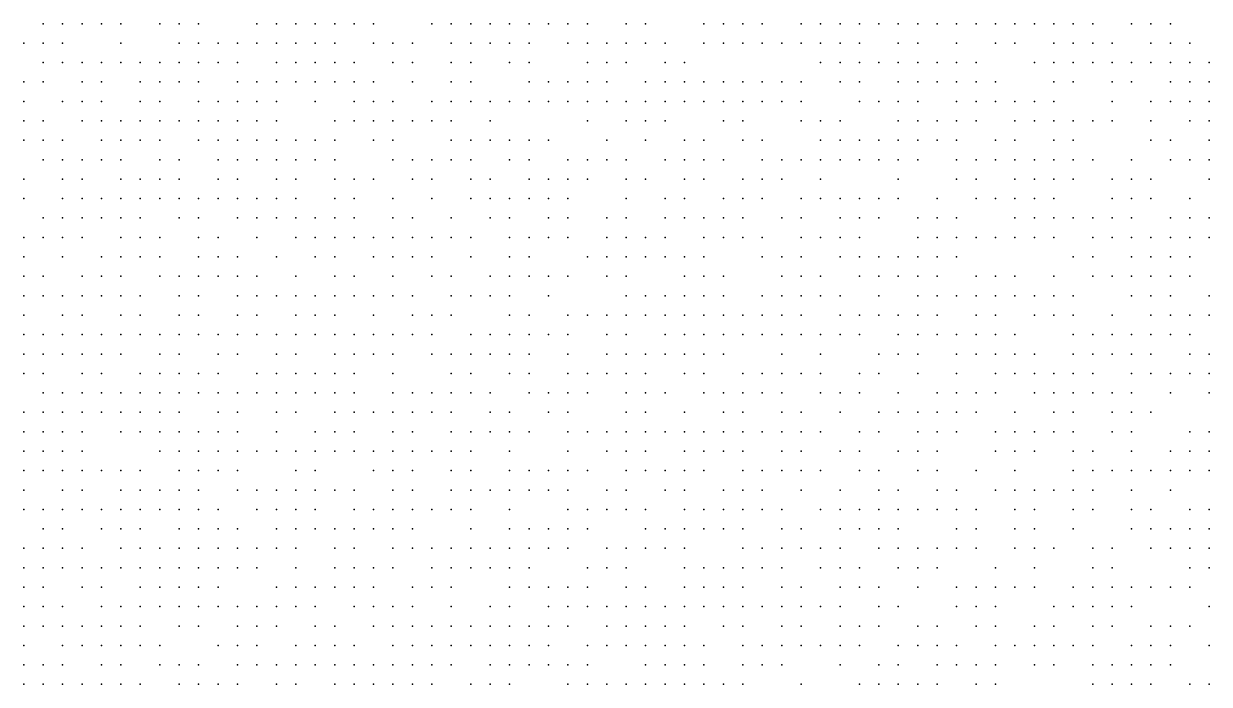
# Model space of a CAD drawing. Extents: x 429 to 793, y 817 to 1241.
# Drawn here: x 519.89 to 564.42, y 1187.45 to 1212.27 of the extents above; entities that cross this region are included whole.
import ezdxf

# ---------------------------------------------------------------- set-up
doc = ezdxf.new("R2010")
doc.units = 0

msp = doc.modelspace()

# ---------------------------------------------------------------- linework, layer by layer
for p in [(520.62, 1212.27, 218.263), (521.35, 1212.27, 218.868), (522.08, 1212.27, 219.259), (522.81, 1212.27, 220.19), (523.54, 1212.27, 220.69), (525, 1212.27, 221.892), (525.73, 1212.27, 222.285), (526.46, 1212.27, 223.069), (528.65, 1212.27, 224.713), (529.38, 1212.27, 225.295), (530.11, 1212.27, 225.585), (530.84, 1212.27, 226.456), (531.57, 1212.27, 226.836), (532.3, 1212.27, 227.245), (533.03, 1212.27, 227.74), (535.22, 1212.27, 229.508), (535.95, 1212.27, 230.118), (536.68, 1212.27, 230.484), (537.41, 1212.27, 230.85), (538.14, 1212.27, 231.21), (538.87, 1212.27, 231.847), (539.6, 1212.27, 232.286), (540.33, 1212.27, 232.488), (541.06, 1212.27, 233.129), (542.52, 1212.27, 234.27), (543.25, 1212.27, 234.498), (545.44, 1212.27, 235.634), (546.17, 1212.27, 236.062), (546.9, 1212.27, 236.489), (547.63, 1212.27, 237.143), (549.09, 1212.27, 237.57), (549.82, 1212.27, 238.132), (550.55, 1212.27, 238.311), (551.28, 1212.27, 238.872), (552.01, 1212.27, 239.255), (552.74, 1212.27, 239.701), (553.47, 1212.27, 239.968), (554.2, 1212.27, 240.235), (554.93, 1212.27, 240.564), (555.66, 1212.27, 240.733), (556.39, 1212.27, 241.098), (557.12, 1212.27, 241.443), (557.85, 1212.27, 241.719), (558.58, 1212.27, 242.061), (559.31, 1212.27, 242.202), (560.04, 1212.27, 242.686), (561.5, 1212.27, 243.229), (562.23, 1212.27, 243.467), (562.96, 1212.27, 243.705), (519.89, 1211.54, 217.846), (520.62, 1211.54, 218.29), (521.35, 1211.54, 218.579), (523.54, 1211.54, 220.935), (525.73, 1211.54, 222.589), (526.46, 1211.54, 222.981), (527.19, 1211.54, 223.641), (527.92, 1211.54, 224.146), (528.65, 1211.54, 224.944), (529.38, 1211.54, 225.444), (530.11, 1211.54, 225.877), (530.84, 1211.54, 226.458), (531.57, 1211.54, 227.128), (533.03, 1211.54, 228.03), (533.76, 1211.54, 228.595), (534.49, 1211.54, 228.807), (535.95, 1211.54, 229.998), (536.68, 1211.54, 230.364), (537.41, 1211.54, 230.97), (538.14, 1211.54, 231.45), (538.87, 1211.54, 231.917), (540.33, 1211.54, 232.927), (541.06, 1211.54, 233.365), (541.79, 1211.54, 233.568), (542.52, 1211.54, 234.269), (543.25, 1211.54, 234.724), (543.98, 1211.54, 235.179), (545.44, 1211.54, 235.86), (546.17, 1211.54, 236.288), (546.9, 1211.54, 236.825), (547.63, 1211.54, 237.147), (548.36, 1211.54, 237.468), (549.09, 1211.54, 237.953), (549.82, 1211.54, 238.336), (550.55, 1211.54, 238.515), (551.28, 1211.54, 239.076), (552.74, 1211.54, 239.638), (553.47, 1211.54, 239.905), (554.93, 1211.54, 240.501), (556.39, 1211.54, 241.302), (557.12, 1211.54, 241.647), (558.58, 1211.54, 241.992), (559.31, 1211.54, 242.545), (560.04, 1211.54, 242.888), (560.77, 1211.54, 243.16), (562.23, 1211.54, 243.398), (562.96, 1211.54, 243.636), (563.69, 1211.54, 243.874), (520.62, 1210.81, 218.168), (521.35, 1210.81, 218.895), (522.08, 1210.81, 219.5), (522.81, 1210.81, 220.369), (523.54, 1210.81, 220.652), (524.27, 1210.81, 221.521), (525, 1210.81, 222.108), (525.73, 1210.81, 222.5), (526.46, 1210.81, 223.434), (527.19, 1210.81, 223.939), (527.92, 1210.81, 224.444), (529.38, 1210.81, 225.242), (530.11, 1210.81, 225.742), (530.84, 1210.81, 226.54), (531.57, 1210.81, 227.04), (532.3, 1210.81, 227.711), (533.76, 1210.81, 228.382), (534.49, 1210.81, 229.053), (535.95, 1210.81, 230.244), (536.68, 1210.81, 230.61), (538.14, 1210.81, 231.69), (538.87, 1210.81, 232.158), (541.06, 1210.81, 233.333), (541.79, 1210.81, 233.804), (542.52, 1210.81, 234.155), (543.98, 1210.81, 234.95), (544.71, 1210.81, 235.663), (549.82, 1210.81, 238.399), (550.55, 1210.81, 238.719), (551.28, 1210.81, 238.897), (552.01, 1210.81, 239.459), (552.74, 1210.81, 239.842), (553.47, 1210.81, 240.172), (554.2, 1210.81, 240.439), (554.93, 1210.81, 240.572), (555.66, 1210.81, 240.937), (557.85, 1210.81, 241.851), (558.58, 1210.81, 242.196), (559.31, 1210.81, 242.541), (560.04, 1210.81, 242.747), (560.77, 1210.81, 243.116), (561.5, 1210.81, 243.328), (562.23, 1210.81, 243.622), (562.96, 1210.81, 243.804), (563.69, 1210.81, 244.153), (564.42, 1210.81, 244.28), (519.89, 1210.08, 217.663), (520.62, 1210.08, 218.49), (522.08, 1210.08, 219.808), (522.81, 1210.08, 220.087), (524.27, 1210.08, 221.543), (525, 1210.08, 222.412), (525.73, 1210.08, 222.804), (526.46, 1210.08, 223.197), (527.92, 1210.08, 224.237), (528.65, 1210.08, 224.742), (529.38, 1210.08, 225.54), (530.11, 1210.08, 226.171), (530.84, 1210.08, 226.548), (531.57, 1210.08, 227.292), (532.3, 1210.08, 227.499), (533.03, 1210.08, 228.17), (534.49, 1210.08, 229.299), (535.95, 1210.08, 229.878), (536.68, 1210.08, 230.73), (538.87, 1210.08, 231.93), (539.6, 1210.08, 232.397), (540.33, 1210.08, 232.865), (541.06, 1210.08, 233.572), (541.79, 1210.08, 234.04), (543.25, 1210.08, 234.851), (543.98, 1210.08, 235.269), (544.71, 1210.08, 235.466), (545.44, 1210.08, 236.08), (546.17, 1210.08, 236.402), (546.9, 1210.08, 236.723), (547.63, 1210.08, 237.045), (548.36, 1210.08, 237.577), (549.09, 1210.08, 237.994), (550.55, 1210.08, 238.611), (551.28, 1210.08, 239.101), (552.74, 1210.08, 239.663), (553.47, 1210.08, 240.109), (554.2, 1210.08, 240.411), (554.93, 1210.08, 240.776), (555.66, 1210.08, 241.141), (556.39, 1210.08, 241.506), (558.58, 1210.08, 242.4), (559.31, 1210.08, 242.745), (560.77, 1210.08, 243.09), (561.5, 1210.08, 243.495), (562.96, 1210.08, 243.9), (563.69, 1210.08, 244.305), (564.42, 1210.08, 244.432), (519.89, 1209.35, 218.258), (521.35, 1209.35, 219.35), (522.08, 1209.35, 220.116), (522.81, 1209.35, 220.611), (524.27, 1209.35, 221.847), (525, 1209.35, 222.129), (526.46, 1209.35, 223.227), (527.19, 1209.35, 223.732), (527.92, 1209.35, 224.747), (528.65, 1209.35, 225.04), (529.38, 1209.35, 225.794), (530.84, 1209.35, 226.81), (532.3, 1209.35, 227.544), (533.03, 1209.35, 228.416), (533.76, 1209.35, 228.874), (535.22, 1209.35, 229.758), (535.95, 1209.35, 230.49), (536.68, 1209.35, 230.49), (537.41, 1209.35, 230.97), (538.14, 1209.35, 231.45), (538.87, 1209.35, 232.17), (539.6, 1209.35, 232.637), (540.33, 1209.35, 233.22), (541.06, 1209.35, 233.57), (541.79, 1209.35, 233.92), (542.52, 1209.35, 234.457), (543.25, 1209.35, 234.874), (543.98, 1209.35, 235.071), (544.71, 1209.35, 235.686), (545.44, 1209.35, 236.3), (546.17, 1209.35, 236.622), (546.9, 1209.35, 236.943), (547.63, 1209.35, 237.371), (548.36, 1209.35, 237.789), (549.09, 1209.35, 238.206), (551.28, 1209.35, 239.228), (552.01, 1209.35, 239.633), (552.74, 1209.35, 240.046), (553.47, 1209.35, 240.313), (554.93, 1209.35, 240.98), (555.66, 1209.35, 241.345), (556.39, 1209.35, 241.548), (557.12, 1209.35, 241.953), (557.85, 1209.35, 242.197), (558.58, 1209.35, 242.44), (560.77, 1209.35, 243.246), (562.23, 1209.35, 243.774), (562.96, 1209.35, 244.052), (563.69, 1209.35, 244.179), (564.42, 1209.35, 244.584), (519.89, 1208.62, 218.183), (520.62, 1208.62, 218.961), (522.08, 1208.62, 219.619), (522.81, 1208.62, 220.424), (523.54, 1208.62, 220.919), (524.27, 1208.62, 221.722), (525, 1208.62, 222.433), (525.73, 1208.62, 223.02), (526.46, 1208.62, 223.525), (527.19, 1208.62, 224.161), (527.92, 1208.62, 224.454), (528.65, 1208.62, 225.302), (529.38, 1208.62, 225.679), (531.57, 1208.62, 227.056), (532.3, 1208.62, 227.796), (533.03, 1208.62, 228.284), (533.76, 1208.62, 228.771), (534.49, 1208.62, 229.51), (535.22, 1208.62, 230.004), (535.95, 1208.62, 230.37), (537.41, 1208.62, 231.21), (541.06, 1208.62, 233.8), (542.52, 1208.62, 234.488), (543.25, 1208.62, 234.938), (543.98, 1208.62, 235.291), (546.17, 1208.62, 236.52), (546.9, 1208.62, 237.163), (549.09, 1208.62, 238.001), (549.82, 1208.62, 238.418), (550.55, 1208.62, 238.823), (552.74, 1208.62, 239.845), (553.47, 1208.62, 240.25), (554.2, 1208.62, 240.737), (554.93, 1208.62, 240.899), (555.66, 1208.62, 241.385), (557.12, 1208.62, 241.872), (557.85, 1208.62, 242.115), (558.58, 1208.62, 242.359), (559.31, 1208.62, 242.684), (560.04, 1208.62, 243.065), (560.77, 1208.62, 243.402), (562.23, 1208.62, 243.926), (563.69, 1208.62, 244.331), (564.42, 1208.62, 244.457), (519.89, 1207.89, 218.497), (520.62, 1207.89, 218.886), (521.35, 1207.89, 219.429), (522.81, 1207.89, 220.732), (523.54, 1207.89, 221.227), (524.27, 1207.89, 222.03), (525, 1207.89, 222.525), (526.46, 1207.89, 223.575), (527.19, 1207.89, 223.868), (527.92, 1207.89, 224.716), (528.65, 1207.89, 225.271), (529.38, 1207.89, 225.941), (530.11, 1207.89, 226.318), (530.84, 1207.89, 226.821), (531.57, 1207.89, 227.309), (533.03, 1207.89, 228.536), (533.76, 1207.89, 229.023), (535.95, 1207.89, 230.25), (536.68, 1207.89, 230.897), (537.41, 1207.89, 231.544), (538.14, 1207.89, 231.753), (538.87, 1207.89, 232.4), (539.6, 1207.89, 232.75), (541.79, 1207.89, 234.028), (543.25, 1207.89, 235.162), (544.71, 1207.89, 235.709), (545.44, 1207.89, 236.323), (546.9, 1207.89, 237.166), (547.63, 1207.89, 237.583), (549.82, 1207.89, 238.63), (550.55, 1207.89, 239.035), (551.28, 1207.89, 239.44), (552.01, 1207.89, 239.825), (552.74, 1207.89, 240.123), (553.47, 1207.89, 240.418), (554.2, 1207.89, 240.574), (554.93, 1207.89, 241.061), (556.39, 1207.89, 241.71), (557.12, 1207.89, 242.034), (558.58, 1207.89, 242.602), (559.31, 1207.89, 242.846), (562.23, 1207.89, 243.85), (562.96, 1207.89, 244.204), (564.42, 1207.89, 244.609), (520.62, 1207.16, 219.2), (521.35, 1207.16, 219.737), (522.08, 1207.16, 220.234), (522.81, 1207.16, 221.04), (523.54, 1207.16, 221.535), (525, 1207.16, 222.545), (525.73, 1207.16, 223.292), (527.19, 1207.16, 224.13), (527.92, 1207.16, 224.978), (528.65, 1207.16, 225.533), (529.38, 1207.16, 225.826), (530.11, 1207.16, 226.58), (530.84, 1207.16, 227.073), (531.57, 1207.16, 227.561), (533.76, 1207.16, 229.031), (534.49, 1207.16, 229.397), (535.22, 1207.16, 230.128), (535.95, 1207.16, 230.488), (536.68, 1207.16, 231.127), (538.14, 1207.16, 231.983), (538.87, 1207.16, 232.421), (540.33, 1207.16, 233.33), (541.06, 1207.16, 233.792), (541.79, 1207.16, 234.252), (542.52, 1207.16, 234.712), (543.98, 1207.16, 235.386), (544.71, 1207.16, 235.836), (545.44, 1207.16, 236.286), (546.17, 1207.16, 236.543), (547.63, 1207.16, 237.7), (548.36, 1207.16, 237.795), (549.09, 1207.16, 238.441), (549.82, 1207.16, 238.802), (550.55, 1207.16, 239.101), (551.28, 1207.16, 239.399), (552.01, 1207.16, 239.698), (552.74, 1207.16, 239.997), (553.47, 1207.16, 240.586), (554.93, 1207.16, 241.223), (555.66, 1207.16, 241.385), (556.39, 1207.16, 241.709), (557.12, 1207.16, 241.872), (557.85, 1207.16, 242.277), (558.58, 1207.16, 242.521), (559.31, 1207.16, 242.883), (560.04, 1207.16, 243.22), (561.5, 1207.16, 243.558), (562.96, 1207.16, 244.299), (563.69, 1207.16, 244.483), (564.42, 1207.16, 244.761), (519.89, 1206.43, 218.736), (521.35, 1206.43, 220.045), (522.08, 1206.43, 220.542), (523.54, 1206.43, 221.694), (524.27, 1206.43, 222.071), (525, 1206.43, 222.823), (525.73, 1206.43, 223.077), (527.19, 1206.43, 224.328), (527.92, 1206.43, 224.821), (529.38, 1206.43, 226.088), (530.11, 1206.43, 226.586), (531.57, 1206.43, 227.731), (532.3, 1206.43, 228.016), (533.03, 1206.43, 228.666), (534.49, 1206.43, 229.641), (535.22, 1206.43, 230.007), (536.68, 1206.43, 231.196), (537.41, 1206.43, 231.566), (538.87, 1206.43, 232.213), (539.6, 1206.43, 232.86), (540.33, 1206.43, 233.56), (541.06, 1206.43, 234.016), (542.52, 1206.43, 234.476), (543.25, 1206.43, 234.936), (544.71, 1206.43, 236.06), (545.44, 1206.43, 236.51), (546.9, 1206.43, 237.321), (547.63, 1206.43, 237.511), (548.36, 1206.43, 238.062), (549.82, 1206.43, 238.613), (552.74, 1206.43, 240.186), (554.93, 1206.43, 241.111), (555.66, 1206.43, 241.547), (557.12, 1206.43, 242.034), (557.85, 1206.43, 242.439), (558.58, 1206.43, 242.683), (559.31, 1206.43, 243.039), (560.77, 1206.43, 243.376), (561.5, 1206.43, 243.714), (562.23, 1206.43, 244.007), (564.42, 1206.43, 244.747), (519.89, 1205.7, 218.452), (521.35, 1205.7, 219.899), (522.08, 1205.7, 220.184), (522.81, 1205.7, 221.033), (523.54, 1205.7, 221.596), (524.27, 1205.7, 222.349), (525, 1205.7, 222.725), (525.73, 1205.7, 223.348), (526.46, 1205.7, 223.836), (527.19, 1205.7, 224.6), (527.92, 1205.7, 225.093), (528.65, 1205.7, 225.586), (529.38, 1205.7, 225.795), (530.11, 1205.7, 226.35), (531.57, 1205.7, 227.447), (532.3, 1205.7, 228.26), (533.76, 1205.7, 229.275), (535.22, 1205.7, 230.246), (536.68, 1205.7, 230.964), (537.41, 1205.7, 231.434), (538.14, 1205.7, 231.904), (538.87, 1205.7, 232.651), (539.6, 1205.7, 233.09), (540.33, 1205.7, 233.556), (542.52, 1205.7, 234.951), (543.98, 1205.7, 235.61), (544.71, 1205.7, 236.154), (546.17, 1205.7, 236.817), (546.9, 1205.7, 237.138), (547.63, 1205.7, 237.683), (549.09, 1205.7, 238.423), (549.82, 1205.7, 238.785), (550.55, 1205.7, 239.273), (551.28, 1205.7, 239.571), (552.01, 1205.7, 239.954), (552.74, 1205.7, 240.354), (554.2, 1205.7, 240.754), (555.66, 1205.7, 241.637), (556.39, 1205.7, 241.871), (557.12, 1205.7, 242.196), (557.85, 1205.7, 242.358), (558.58, 1205.7, 242.701), (560.77, 1205.7, 243.533), (561.5, 1205.7, 243.87), (562.23, 1205.7, 244.162), (563.69, 1205.7, 244.455), (520.62, 1204.97, 219.613), (521.35, 1204.97, 220.177), (522.08, 1204.97, 220.462), (522.81, 1204.97, 221.311), (523.54, 1204.97, 221.874), (524.27, 1204.97, 222.25), (525.73, 1204.97, 223.621), (526.46, 1204.97, 224.108), (527.92, 1204.97, 224.872), (528.65, 1204.97, 225.869), (529.38, 1204.97, 226.242), (530.11, 1204.97, 226.604), (530.84, 1204.97, 226.878), (531.57, 1204.97, 227.691), (532.3, 1204.97, 227.975), (533.76, 1204.97, 229.154), (534.49, 1204.97, 229.885), (535.95, 1204.97, 230.484), (537.41, 1204.97, 231.672), (538.14, 1204.97, 232.142), (539.6, 1204.97, 232.881), (540.33, 1204.97, 233.32), (541.79, 1204.97, 234.24), (542.52, 1204.97, 234.742), (543.98, 1204.97, 235.679), (544.71, 1204.97, 236.011), (545.44, 1204.97, 236.673), (546.17, 1204.97, 236.879), (546.9, 1204.97, 237.316), (548.36, 1204.97, 238.044), (549.09, 1204.97, 238.595), (550.55, 1204.97, 239.146), (551.28, 1204.97, 239.445), (552.01, 1204.97, 239.743), (553.47, 1204.97, 240.522), (554.2, 1204.97, 240.922), (554.93, 1204.97, 241.28), (557.12, 1204.97, 242.163), (557.85, 1204.97, 242.52), (558.58, 1204.97, 242.857), (559.31, 1204.97, 243.119), (560.04, 1204.97, 243.195), (560.77, 1204.97, 243.719), (561.5, 1204.97, 244.016), (562.96, 1204.97, 244.497), (563.69, 1204.97, 244.705), (564.42, 1204.97, 244.914), (519.89, 1204.24, 218.87), (520.62, 1204.24, 219.614), (521.35, 1204.24, 220.107), (522.08, 1204.24, 220.881), (523.54, 1204.24, 221.589), (524.27, 1204.24, 222.645), (525, 1204.24, 223.133), (526.46, 1204.24, 224.099), (527.19, 1204.24, 224.752), (528.65, 1204.24, 225.497), (530.11, 1204.24, 226.858), (530.84, 1204.24, 227.407), (531.57, 1204.24, 227.935), (532.3, 1204.24, 228.219), (533.03, 1204.24, 229.032), (533.76, 1204.24, 229.398), (534.49, 1204.24, 229.763), (535.22, 1204.24, 230.242), (535.95, 1204.24, 230.722), (536.68, 1204.24, 231.202), (538.14, 1204.24, 232.38), (538.87, 1204.24, 232.85), (539.6, 1204.24, 233.178), (540.33, 1204.24, 233.717), (541.79, 1204.24, 234.533), (542.52, 1204.24, 234.93), (543.25, 1204.24, 235.139), (543.98, 1204.24, 235.867), (545.44, 1204.24, 236.53), (546.17, 1204.24, 237.057), (546.9, 1204.24, 237.494), (547.63, 1204.24, 237.904), (549.09, 1204.24, 238.314), (549.82, 1204.24, 238.902), (550.55, 1204.24, 239.318), (551.28, 1204.24, 239.722), (553.47, 1204.24, 240.69), (554.2, 1204.24, 241.09), (554.93, 1204.24, 241.448), (555.66, 1204.24, 241.619), (556.39, 1204.24, 241.884), (557.12, 1204.24, 242.149), (557.85, 1204.24, 242.672), (558.58, 1204.24, 242.817), (560.04, 1204.24, 243.417), (560.77, 1204.24, 243.714), (561.5, 1204.24, 243.865), (562.23, 1204.24, 244.225), (562.96, 1204.24, 244.434), (563.69, 1204.24, 244.643), (564.42, 1204.24, 245.037), (519.89, 1203.51, 219.127), (521.35, 1203.51, 220.389), (522.81, 1203.51, 221.163), (523.54, 1203.51, 221.867), (524.27, 1203.51, 222.43), (525, 1203.51, 222.917), (526.46, 1203.51, 224.363), (527.19, 1203.51, 224.644), (527.92, 1203.51, 225.389), (529.38, 1203.51, 226.378), (530.84, 1203.51, 227.112), (531.57, 1203.51, 228.062), (533.03, 1203.51, 228.992), (533.76, 1203.51, 229.276), (534.49, 1203.51, 229.762), (535.22, 1203.51, 230.48), (536.68, 1203.51, 231.44), (538.14, 1203.51, 232.135), (538.87, 1203.51, 232.831), (541.06, 1203.51, 234.165), (541.79, 1203.51, 234.511), (542.52, 1203.51, 235.118), (543.25, 1203.51, 235.327), (543.98, 1203.51, 235.724), (544.71, 1203.51, 236.387), (545.44, 1203.51, 236.619), (547.63, 1203.51, 237.672), (548.36, 1203.51, 238.082), (549.09, 1203.51, 238.492), (550.55, 1203.51, 239.129), (551.28, 1203.51, 239.49), (552.01, 1203.51, 239.89), (552.74, 1203.51, 240.29), (553.47, 1203.51, 240.723), (554.2, 1203.51, 240.907), (554.93, 1203.51, 241.513), (559.31, 1203.51, 243.154), (560.04, 1203.51, 243.563), (561.5, 1203.51, 244.011), (562.23, 1203.51, 244.371), (562.96, 1203.51, 244.58), (563.69, 1203.51, 244.789), (519.89, 1202.78, 218.921), (520.62, 1202.78, 219.409), (522.08, 1202.78, 220.671), (522.81, 1202.78, 221.445), (523.54, 1202.78, 221.938), (525, 1202.78, 223.256), (525.73, 1202.78, 223.801), (526.46, 1202.78, 224.082), (527.19, 1202.78, 224.908), (527.92, 1202.78, 225.28), (528.65, 1202.78, 226.025), (530.11, 1202.78, 226.632), (531.57, 1202.78, 227.841), (532.3, 1202.78, 228.316), (533.76, 1202.78, 229.52), (535.22, 1202.78, 230.583), (535.95, 1202.78, 230.869), (537.41, 1202.78, 231.994), (538.14, 1202.78, 232.341), (538.87, 1202.78, 232.689), (539.6, 1202.78, 233.258), (540.33, 1202.78, 233.72), (541.79, 1202.78, 234.365), (542.52, 1202.78, 234.909), (544.71, 1202.78, 236.36), (545.44, 1202.78, 236.797), (546.17, 1202.78, 237.235), (548.36, 1202.78, 238.26), (549.09, 1202.78, 238.67), (549.82, 1202.78, 239.08), (551.28, 1202.78, 239.831), (552.01, 1202.78, 240.015), (552.74, 1202.78, 240.54), (553.47, 1202.78, 240.881), (554.2, 1202.78, 241.065), (555.66, 1202.78, 241.777), (556.39, 1202.78, 242.042), (557.12, 1202.78, 242.474), (558.58, 1202.78, 242.824), (560.04, 1202.78, 243.636), (560.77, 1202.78, 243.86), (561.5, 1202.78, 244.157), (562.23, 1202.78, 244.308), (562.96, 1202.78, 244.517), (563.69, 1202.78, 244.891), (519.89, 1202.05, 219.203), (520.62, 1202.05, 219.691), (521.35, 1202.05, 220.46), (522.08, 1202.05, 221.209), (522.81, 1202.05, 221.583), (523.54, 1202.05, 222.332), (524.27, 1202.05, 222.7), (525.73, 1202.05, 223.52), (526.46, 1202.05, 224.346), (527.92, 1202.05, 225.544), (528.65, 1202.05, 225.917), (529.38, 1202.05, 226.406), (530.11, 1202.05, 226.886), (530.84, 1202.05, 227.366), (531.57, 1202.05, 228.095), (532.3, 1202.05, 228.681), (533.03, 1202.05, 229.045), (533.76, 1202.05, 229.738), (534.49, 1202.05, 230.012), (535.95, 1202.05, 231.075), (536.68, 1202.05, 231.566), (537.41, 1202.05, 231.852), (538.14, 1202.05, 232.547), (539.6, 1202.05, 233.457), (542.52, 1202.05, 235.01), (543.25, 1202.05, 235.455), (543.98, 1202.05, 235.912), (544.71, 1202.05, 236.243), (545.44, 1202.05, 236.875), (546.17, 1202.05, 236.975), (547.63, 1202.05, 237.85), (548.36, 1202.05, 238.152), (549.09, 1202.05, 238.757), (549.82, 1202.05, 239.059), (550.55, 1202.05, 239.362), (552.01, 1202.05, 240.173), (553.47, 1202.05, 240.698), (554.2, 1202.05, 241.223), (554.93, 1202.05, 241.406), (555.66, 1202.05, 241.671), (556.39, 1202.05, 242.2), (557.12, 1202.05, 242.276), (557.85, 1202.05, 242.626), (558.58, 1202.05, 242.976), (559.31, 1202.05, 243.306), (561.5, 1202.05, 244.006), (562.23, 1202.05, 244.454), (562.96, 1202.05, 244.746), (564.42, 1202.05, 245.033), (519.89, 1201.32, 219.485), (521.35, 1201.32, 220.736), (522.08, 1201.32, 221.11), (523.54, 1201.32, 222.233), (524.27, 1201.32, 222.97), (525.73, 1201.32, 223.72), (526.46, 1201.32, 224.61), (527.92, 1201.32, 225.436), (528.65, 1201.32, 225.926), (530.11, 1201.32, 227.14), (530.84, 1201.32, 227.62), (531.57, 1201.32, 227.974), (533.03, 1201.32, 229.257), (534.49, 1201.32, 229.956), (535.22, 1201.32, 230.503), (535.95, 1201.32, 230.995), (538.14, 1201.32, 232.406), (538.87, 1201.32, 232.753), (540.33, 1201.32, 233.658), (541.06, 1201.32, 234.12), (541.79, 1201.32, 234.565), (542.52, 1201.32, 235.21), (543.25, 1201.32, 235.655), (543.98, 1201.32, 236.1), (544.71, 1201.32, 236.474), (545.44, 1201.32, 236.675), (546.17, 1201.32, 237.249), (546.9, 1201.32, 237.449), (547.63, 1201.32, 238.024), (548.36, 1201.32, 238.326), (549.09, 1201.32, 238.629), (550.55, 1201.32, 239.424), (551.28, 1201.32, 239.826), (552.01, 1201.32, 240.214), (552.74, 1201.32, 240.514), (553.47, 1201.32, 240.856), (554.2, 1201.32, 241.039), (555.66, 1201.32, 241.829), (556.39, 1201.32, 242.093), (557.85, 1201.32, 242.778), (558.58, 1201.32, 243.128), (559.31, 1201.32, 243.458), (560.77, 1201.32, 243.788), (562.23, 1201.32, 244.303), (562.96, 1201.32, 244.663), (563.69, 1201.32, 244.888), (564.42, 1201.32, 245.175), (519.89, 1200.59, 219.623), (520.62, 1200.59, 220.178), (521.35, 1200.59, 220.457), (522.08, 1200.59, 221.386), (522.81, 1200.59, 221.761), (523.54, 1200.59, 222.27), (524.27, 1200.59, 222.755), (525, 1200.59, 223.24), (525.73, 1200.59, 223.99), (526.46, 1200.59, 224.47), (527.19, 1200.59, 225.155), (527.92, 1200.59, 225.7), (528.65, 1200.59, 226.18), (529.38, 1200.59, 226.771), (530.11, 1200.59, 227.054), (530.84, 1200.59, 227.842), (531.57, 1200.59, 228.196), (532.3, 1200.59, 228.549), (533.03, 1200.59, 228.903), (533.76, 1200.59, 229.486), (534.49, 1200.59, 230.174), (535.22, 1200.59, 230.639), (536.68, 1200.59, 231.487), (537.41, 1200.59, 231.772), (538.14, 1200.59, 232.612), (538.87, 1200.59, 232.733), (539.6, 1200.59, 233.195), (540.33, 1200.59, 233.858), (541.79, 1200.59, 234.765), (542.52, 1200.59, 235.308), (543.98, 1200.59, 235.967), (544.71, 1200.59, 236.286), (545.44, 1200.59, 236.849), (546.17, 1200.59, 237.049), (546.9, 1200.59, 237.623), (547.63, 1200.59, 238.198), (548.36, 1200.59, 238.5), (549.09, 1200.59, 238.803), (549.82, 1200.59, 239.105), (550.55, 1200.59, 239.592), (551.28, 1200.59, 239.994), (552.74, 1200.59, 240.382), (553.47, 1200.59, 240.769), (554.2, 1200.59, 241.325), (554.93, 1200.59, 241.722), (555.66, 1200.59, 241.987), (556.39, 1200.59, 242.078), (557.12, 1200.59, 242.428), (559.31, 1200.59, 243.28), (560.04, 1200.59, 243.61), (560.77, 1200.59, 243.94), (561.5, 1200.59, 244.27), (562.23, 1200.59, 244.6), (562.96, 1200.59, 244.857), (563.69, 1200.59, 244.984), (519.89, 1199.86, 219.62), (520.62, 1199.86, 219.899), (521.35, 1199.86, 220.733), (522.08, 1199.86, 221.288), (522.81, 1199.86, 222.037), (523.54, 1199.86, 222.54), (525, 1199.86, 223.51), (525.73, 1199.86, 224.26), (527.19, 1199.86, 225.22), (527.92, 1199.86, 225.578), (529.38, 1199.86, 226.71), (530.11, 1199.86, 227.276), (531.57, 1199.86, 228.418), (532.3, 1199.86, 228.771), (533.03, 1199.86, 229.234), (533.76, 1199.86, 229.704), (535.22, 1199.86, 230.857), (535.95, 1199.86, 231.322), (536.68, 1199.86, 231.787), (537.41, 1199.86, 231.978), (538.14, 1199.86, 232.47), (538.87, 1199.86, 233.083), (540.33, 1199.86, 233.903), (541.79, 1199.86, 234.845), (542.52, 1199.86, 235.175), (543.25, 1199.86, 235.833), (543.98, 1199.86, 236.04), (544.71, 1199.86, 236.472), (545.44, 1199.86, 236.895), (546.17, 1199.86, 237.223), (548.36, 1199.86, 238.372), (549.82, 1199.86, 239.189), (552.01, 1199.86, 240.162), (552.74, 1199.86, 240.549), (553.47, 1199.86, 240.937), (554.93, 1199.86, 241.539), (555.66, 1199.86, 241.88), (556.39, 1199.86, 242.23), (557.12, 1199.86, 242.58), (557.85, 1199.86, 242.962), (559.31, 1199.86, 243.524), (560.04, 1199.86, 243.768), (560.77, 1199.86, 244.012), (561.5, 1199.86, 244.256), (562.23, 1199.86, 244.5), (563.69, 1199.86, 245.114), (564.42, 1199.86, 245.241), (519.89, 1199.13, 219.829), (520.62, 1199.13, 220.314), (522.08, 1199.13, 221.564), (522.81, 1199.13, 222.055), (524.27, 1199.13, 223.295), (525, 1199.13, 223.78), (525.73, 1199.13, 224.14), (526.46, 1199.13, 224.499), (527.19, 1199.13, 225.457), (528.65, 1199.13, 226.156), (529.38, 1199.13, 226.628), (530.11, 1199.13, 227.215), (530.84, 1199.13, 228.003), (531.57, 1199.13, 228.286), (532.3, 1199.13, 228.993), (533.76, 1199.13, 229.922), (535.95, 1199.13, 231.075), (536.68, 1199.13, 231.54), (538.14, 1199.13, 232.678), (538.87, 1199.13, 232.874), (540.33, 1199.13, 234.099), (541.06, 1199.13, 234.308), (541.79, 1199.13, 235.041), (542.52, 1199.13, 235.371), (543.25, 1199.13, 235.7), (544.71, 1199.13, 236.658), (545.44, 1199.13, 237.08), (546.9, 1199.13, 237.597), (547.63, 1199.13, 238.172), (548.36, 1199.13, 238.546), (549.09, 1199.13, 238.955), (549.82, 1199.13, 239.357), (551.28, 1199.13, 239.76), (552.01, 1199.13, 240.33), (553.47, 1199.13, 241.105), (554.93, 1199.13, 241.493), (556.39, 1199.13, 242.342), (557.12, 1199.13, 242.645), (557.85, 1199.13, 242.803), (558.58, 1199.13, 243.265), (559.31, 1199.13, 243.424), (560.04, 1199.13, 243.668), (561.5, 1199.13, 244.4), (562.23, 1199.13, 244.552), (562.96, 1199.13, 244.872), (563.69, 1199.13, 245.152), (564.42, 1199.13, 245.371), (520.62, 1198.4, 220.107), (521.35, 1198.4, 221.077), (522.08, 1198.4, 221.285), (522.81, 1198.4, 221.84), (523.54, 1198.4, 222.645), (524.27, 1198.4, 223.213), (525, 1198.4, 223.734), (525.73, 1198.4, 224.378), (526.46, 1198.4, 224.737), (527.19, 1198.4, 225.335), (527.92, 1198.4, 225.689), (528.65, 1198.4, 226.384), (529.38, 1198.4, 226.856), (530.11, 1198.4, 227.329), (530.84, 1198.4, 228.029), (531.57, 1198.4, 228.508), (532.3, 1198.4, 228.982), (533.76, 1198.4, 230.055), (534.49, 1198.4, 230.332), (535.22, 1198.4, 230.956), (535.95, 1198.4, 231.301), (536.68, 1198.4, 231.647), (537.41, 1198.4, 231.993), (538.87, 1198.4, 233.334), (539.6, 1198.4, 233.683), (540.33, 1198.4, 233.891), (541.06, 1198.4, 234.504), (542.52, 1198.4, 235.237), (543.25, 1198.4, 235.793), (543.98, 1198.4, 236.225), (545.44, 1198.4, 236.844), (546.17, 1198.4, 237.267), (546.9, 1198.4, 237.689), (547.63, 1198.4, 238.112), (548.36, 1198.4, 238.346), (549.82, 1198.4, 239.433), (550.55, 1198.4, 239.525), (551.28, 1198.4, 240.145), (552.74, 1198.4, 240.615), (554.2, 1198.4, 241.469), (554.93, 1198.4, 241.753), (555.66, 1198.4, 242.03), (556.39, 1198.4, 242.486), (557.85, 1198.4, 242.947), (558.58, 1198.4, 243.106), (559.31, 1198.4, 243.568), (560.04, 1198.4, 243.812), (560.77, 1198.4, 244.056), (561.5, 1198.4, 244.3), (562.96, 1198.4, 245.008), (564.42, 1198.4, 245.288), (519.89, 1197.67, 219.622), (520.62, 1197.67, 220.385), (521.35, 1197.67, 220.87), (522.08, 1197.67, 221.355), (522.81, 1197.67, 222.145), (523.54, 1197.67, 222.883), (524.27, 1197.67, 223.167), (525, 1197.67, 223.972), (525.73, 1197.67, 224.256), (527.19, 1197.67, 225.449), (527.92, 1197.67, 225.916), (529.38, 1197.67, 227.085), (530.11, 1197.67, 227.557), (531.57, 1197.67, 228.258), (532.3, 1197.67, 228.73), (533.03, 1197.67, 229.499), (533.76, 1197.67, 229.777), (534.49, 1197.67, 230.546), (535.22, 1197.67, 230.824), (535.95, 1197.67, 231.515), (537.41, 1197.67, 232.429), (538.14, 1197.67, 232.886), (539.6, 1197.67, 233.542), (540.33, 1197.67, 234.087), (542.52, 1197.67, 235.547), (543.25, 1197.67, 235.979), (544.71, 1197.67, 236.411), (546.17, 1197.67, 237.452), (546.9, 1197.67, 237.875), (548.36, 1197.67, 238.72), (549.09, 1197.67, 239.063), (550.55, 1197.67, 239.775), (552.01, 1197.67, 240.488), (552.74, 1197.67, 240.773), (553.47, 1197.67, 241.057), (554.2, 1197.67, 241.342), (554.93, 1197.67, 241.803), (555.66, 1197.67, 242.18), (557.12, 1197.67, 242.789), (558.58, 1197.67, 243.409), (559.31, 1197.67, 243.712), (560.77, 1197.67, 244.2), (561.5, 1197.67, 244.368), (562.23, 1197.67, 244.688), (519.89, 1196.94, 219.9), (520.62, 1196.94, 220.76), (521.35, 1196.94, 221.19), (522.08, 1196.94, 221.675), (523.54, 1196.94, 222.928), (524.27, 1196.94, 223.405), (525, 1196.94, 223.689), (525.73, 1196.94, 224.494), (526.46, 1196.94, 224.854), (527.19, 1196.94, 225.213), (527.92, 1196.94, 226.145), (529.38, 1196.94, 227.193), (530.84, 1196.94, 227.9), (531.57, 1196.94, 228.607), (532.3, 1196.94, 228.952), (533.76, 1196.94, 229.991), (534.49, 1196.94, 230.269), (535.95, 1196.94, 231.384), (536.68, 1196.94, 232.075), (537.41, 1196.94, 232.179), (538.14, 1196.94, 232.636), (538.87, 1196.94, 233.094), (540.33, 1196.94, 234.197), (541.06, 1196.94, 234.645), (541.79, 1196.94, 235.104), (542.52, 1196.94, 235.433), (543.25, 1196.94, 236.067), (543.98, 1196.94, 236.165), (544.71, 1196.94, 236.834), (545.44, 1196.94, 237.03), (546.17, 1196.94, 237.341), (546.9, 1196.94, 237.964), (547.63, 1196.94, 238.275), (548.36, 1196.94, 238.587), (549.09, 1196.94, 238.886), (549.82, 1196.94, 239.406), (551.28, 1196.94, 240.118), (552.01, 1196.94, 240.461), (553.47, 1196.94, 241.215), (554.2, 1196.94, 241.5), (554.93, 1196.94, 241.953), (556.39, 1196.94, 242.33), (557.12, 1196.94, 242.673), (557.85, 1196.94, 243.015), (558.58, 1196.94, 243.394), (559.31, 1196.94, 243.553), (560.77, 1196.94, 244.184), (561.5, 1196.94, 244.504), (563.69, 1196.94, 245.144), (564.42, 1196.94, 245.424), (519.89, 1196.21, 220.22), (520.62, 1196.21, 220.65), (521.35, 1196.21, 221.08), (522.08, 1196.21, 221.98), (525, 1196.21, 223.927), (525.73, 1196.21, 224.448), (526.46, 1196.21, 225.092), (527.19, 1196.21, 225.438), (527.92, 1196.21, 225.905), (528.65, 1196.21, 226.567), (529.38, 1196.21, 227.07), (530.11, 1196.21, 227.777), (530.84, 1196.21, 228.13), (531.57, 1196.21, 228.712), (532.3, 1196.21, 229.174), (533.03, 1196.21, 229.634), (533.76, 1196.21, 230.205), (534.49, 1196.21, 230.483), (535.22, 1196.21, 230.974), (535.95, 1196.21, 231.598), (536.68, 1196.21, 231.943), (538.14, 1196.21, 232.844), (540.33, 1196.21, 234.405), (541.79, 1196.21, 234.853), (542.52, 1196.21, 235.674), (543.25, 1196.21, 235.871), (544.71, 1196.21, 236.637), (545.44, 1196.21, 237.208), (546.17, 1196.21, 237.519), (546.9, 1196.21, 237.831), (548.36, 1196.21, 238.645), (549.09, 1196.21, 239.052), (550.55, 1196.21, 239.749), (551.28, 1196.21, 240.276), (552.74, 1196.21, 240.804), (553.47, 1196.21, 241.089), (554.2, 1196.21, 241.575), (556.39, 1196.21, 242.48), (557.12, 1196.21, 242.823), (557.85, 1196.21, 243.165), (559.31, 1196.21, 243.697), (560.04, 1196.21, 243.856), (561.5, 1196.21, 244.64), (562.96, 1196.21, 245.138), (563.69, 1196.21, 245.28), (564.42, 1196.21, 245.56), (519.89, 1195.48, 220.005), (520.62, 1195.48, 220.54), (521.35, 1195.48, 220.97), (522.08, 1195.48, 221.51), (522.81, 1195.48, 222.285), (523.54, 1195.48, 222.755), (524.27, 1195.48, 223.232), (525.73, 1195.48, 224.493), (526.46, 1195.48, 224.97), (527.19, 1195.48, 225.747), (527.92, 1195.48, 226.02), (530.11, 1195.48, 227.653), (530.84, 1195.48, 228.36), (533.03, 1195.48, 229.396), (533.76, 1195.48, 229.856), (534.49, 1195.48, 230.697), (535.95, 1195.48, 231.466), (536.68, 1195.48, 231.93), (538.14, 1195.48, 233.052), (538.87, 1195.48, 233.51), (539.6, 1195.48, 233.957), (540.33, 1195.48, 234.171), (541.06, 1195.48, 234.833), (542.52, 1195.48, 235.486), (543.25, 1195.48, 236.049), (543.98, 1195.48, 236.245), (544.71, 1195.48, 236.815), (545.44, 1195.48, 237.386), (546.9, 1195.48, 238.009), (547.63, 1195.48, 238.32), (548.36, 1195.48, 238.811), (549.09, 1195.48, 239.218), (549.82, 1195.48, 239.611), (551.28, 1195.48, 240.003), (552.01, 1195.48, 240.619), (553.47, 1195.48, 241.348), (554.2, 1195.48, 241.725), (555.66, 1195.48, 242.103), (557.12, 1195.48, 242.973), (559.31, 1195.48, 243.658), (560.04, 1195.48, 244), (560.77, 1195.48, 244.427), (561.5, 1195.48, 244.569), (562.23, 1195.48, 244.853), (562.96, 1195.48, 244.995), (563.69, 1195.48, 245.422), (564.42, 1195.48, 245.632), (519.89, 1194.75, 220.325), (521.35, 1194.75, 221.4), (522.08, 1194.75, 221.815), (523.54, 1194.75, 223.06), (524.27, 1194.75, 223.779), (525, 1194.75, 224.139), (525.73, 1194.75, 224.499), (526.46, 1194.75, 225.206), (527.92, 1194.75, 226.25), (528.65, 1194.75, 226.753), (529.38, 1194.75, 227.3), (530.11, 1194.75, 227.883), (530.84, 1194.75, 228.237), (531.57, 1194.75, 228.471), (532.3, 1194.75, 228.934), (533.76, 1194.75, 230.078), (534.49, 1194.75, 230.538), (535.95, 1194.75, 231.68), (536.68, 1194.75, 232.137), (537.41, 1194.75, 232.692), (538.14, 1194.75, 232.965), (538.87, 1194.75, 233.431), (539.6, 1194.75, 234.035), (540.33, 1194.75, 234.365), (541.79, 1194.75, 235.234), (542.52, 1194.75, 235.672), (543.98, 1194.75, 236.423), (544.71, 1194.75, 236.993), (546.17, 1194.75, 237.564), (546.9, 1194.75, 238.187), (547.63, 1194.75, 238.403), (549.09, 1194.75, 239.384), (550.55, 1194.75, 239.777), (552.01, 1194.75, 240.561), (552.74, 1194.75, 240.777), (554.2, 1194.75, 241.79), (554.93, 1194.75, 241.875), (556.39, 1194.75, 242.63), (557.12, 1194.75, 242.885), (557.85, 1194.75, 243.139), (558.58, 1194.75, 243.649), (559.31, 1194.75, 243.903), (560.04, 1194.75, 244.15), (561.5, 1194.75, 244.711), (562.96, 1194.75, 245.28), (519.89, 1194.02, 220.378), (520.62, 1194.02, 220.86), (521.35, 1194.02, 221.65), (522.08, 1194.02, 222.244), (522.81, 1194.02, 222.59), (523.54, 1194.02, 223.308), (524.27, 1194.02, 223.668), (525, 1194.02, 224.387), (525.73, 1194.02, 224.747), (526.46, 1194.02, 225.442), (527.19, 1194.02, 225.902), (528.65, 1194.02, 226.983), (529.38, 1194.02, 227.257), (530.11, 1194.02, 227.53), (530.84, 1194.02, 228.231), (532.3, 1194.02, 229.156), (533.03, 1194.02, 229.84), (533.76, 1194.02, 230.3), (534.49, 1194.02, 230.865), (535.22, 1194.02, 231.207), (535.95, 1194.02, 231.882), (536.68, 1194.02, 232.147), (538.14, 1194.02, 233.159), (540.33, 1194.02, 234.559), (541.06, 1194.02, 234.89), (541.79, 1194.02, 235.421), (542.52, 1194.02, 235.858), (543.25, 1194.02, 236.281), (544.71, 1194.02, 236.703), (545.44, 1194.02, 237.368), (546.17, 1194.02, 237.742), (546.9, 1194.02, 238.161), (547.63, 1194.02, 238.569), (548.36, 1194.02, 238.977), (549.82, 1194.02, 239.55), (550.55, 1194.02, 239.943), (551.28, 1194.02, 240.335), (552.01, 1194.02, 240.727), (552.74, 1194.02, 241.12), (553.47, 1194.02, 241.449), (554.2, 1194.02, 241.619), (554.93, 1194.02, 242.118), (555.66, 1194.02, 242.289), (557.12, 1194.02, 243.043), (557.85, 1194.02, 243.297), (559.31, 1194.02, 243.807), (560.04, 1194.02, 244.3), (561.5, 1194.02, 244.61), (562.23, 1194.02, 244.995), (563.69, 1194.02, 245.564), (564.42, 1194.02, 245.774), (520.62, 1193.29, 220.707), (521.35, 1193.29, 221.7), (522.81, 1193.29, 222.764), (523.54, 1193.29, 223.036), (524.27, 1193.29, 223.916), (525.73, 1193.29, 224.635), (526.46, 1193.29, 225.215), (527.19, 1193.29, 225.678), (527.92, 1193.29, 226.138), (529.38, 1193.29, 227.487), (530.11, 1193.29, 227.76), (530.84, 1193.29, 228.453), (531.57, 1193.29, 228.915), (532.3, 1193.29, 229.378), (533.03, 1193.29, 230.05), (533.76, 1193.29, 230.392), (534.49, 1193.29, 230.733), (536.68, 1193.29, 232.084), (538.14, 1193.29, 233.08), (538.87, 1193.29, 233.625), (539.6, 1193.29, 234.092), (540.33, 1193.29, 234.423), (541.06, 1193.29, 234.983), (543.25, 1193.29, 236.044), (543.98, 1193.29, 236.466), (544.71, 1193.29, 236.889), (545.44, 1193.29, 237.546), (546.17, 1193.29, 237.92), (546.9, 1193.29, 238.327), (548.36, 1193.29, 238.735), (549.09, 1193.29, 239.367), (550.55, 1193.29, 240.132), (551.28, 1193.29, 240.423), (552.01, 1193.29, 240.714), (552.74, 1193.29, 241.005), (554.93, 1193.29, 241.948), (555.66, 1193.29, 242.447), (557.12, 1193.29, 243.201), (557.85, 1193.29, 243.455), (559.31, 1193.29, 243.967), (561.5, 1193.29, 244.76), (562.23, 1193.29, 245.137), (562.96, 1193.29, 245.279), (563.69, 1193.29, 245.564), (564.42, 1193.29, 245.706), (519.89, 1192.56, 220.622), (520.62, 1192.56, 221.066), (521.35, 1192.56, 221.5), (522.08, 1192.56, 222.22), (523.54, 1192.56, 223.284), (524.27, 1192.56, 223.804), (525, 1192.56, 224.523), (525.73, 1192.56, 224.753), (526.46, 1192.56, 225.452), (527.19, 1192.56, 225.914), (527.92, 1192.56, 226.374), (528.65, 1192.56, 227.07), (529.38, 1192.56, 227.53), (530.11, 1192.56, 227.99), (531.57, 1192.56, 229.02), (532.3, 1192.56, 229.503), (533.76, 1192.56, 230.602), (534.49, 1192.56, 230.943), (535.22, 1192.56, 231.285), (535.95, 1192.56, 231.634), (536.68, 1192.56, 232.286), (537.41, 1192.56, 232.733), (538.14, 1192.56, 233.181), (538.87, 1192.56, 233.547), (539.6, 1192.56, 234.286), (540.33, 1192.56, 234.731), (541.79, 1192.56, 235.169), (542.52, 1192.56, 235.607), (543.25, 1192.56, 236.23), (543.98, 1192.56, 236.857), (544.71, 1192.56, 237.075), (546.9, 1192.56, 238.279), (547.63, 1192.56, 238.461), (548.36, 1192.56, 239.002), (549.09, 1192.56, 239.543), (549.82, 1192.56, 239.726), (550.55, 1192.56, 240.017), (552.01, 1192.56, 240.89), (552.74, 1192.56, 241.074), (553.47, 1192.56, 241.456), (554.2, 1192.56, 241.821), (554.93, 1192.56, 242.106), (555.66, 1192.56, 242.605), (557.12, 1192.56, 243.104), (557.85, 1192.56, 243.359), (558.58, 1192.56, 243.785), (560.04, 1192.56, 244.117), (560.77, 1192.56, 244.45), (562.23, 1192.56, 245.22), (562.96, 1192.56, 245.421), (563.69, 1192.56, 245.53), (564.42, 1192.56, 245.848), (519.89, 1191.83, 220.508), (520.62, 1191.83, 220.952), (521.35, 1191.83, 221.82), (522.08, 1191.83, 222.28), (522.81, 1191.83, 222.74), (523.54, 1191.83, 223.532), (524.27, 1191.83, 224.052), (525, 1191.83, 224.527), (525.73, 1191.83, 224.989), (526.46, 1191.83, 225.687), (527.19, 1191.83, 226.15), (527.92, 1191.83, 226.61), (528.65, 1191.83, 226.95), (530.11, 1191.83, 228.206), (531.57, 1191.83, 228.957), (532.3, 1191.83, 229.713), (533.03, 1191.83, 229.987), (533.76, 1191.83, 230.26), (535.22, 1191.83, 231.386), (535.95, 1191.83, 231.836), (536.68, 1191.83, 232.488), (537.41, 1191.83, 232.936), (538.14, 1191.83, 233.383), (538.87, 1191.83, 233.831), (541.06, 1191.83, 234.917), (541.79, 1191.83, 235.355), (542.52, 1191.83, 235.97), (544.71, 1191.83, 237.171), (545.44, 1191.83, 237.485), (546.17, 1191.83, 237.798), (546.9, 1191.83, 238.102), (547.63, 1191.83, 238.637), (548.36, 1191.83, 239.178), (549.82, 1191.83, 239.902), (550.55, 1191.83, 240.193), (551.28, 1191.83, 240.484), (552.74, 1191.83, 241.242), (553.47, 1191.83, 241.624), (554.2, 1191.83, 241.989), (556.39, 1191.83, 242.933), (557.85, 1191.83, 243.603), (560.04, 1191.83, 244.268), (560.77, 1191.83, 244.6), (563.69, 1191.83, 245.706), (564.42, 1191.83, 245.99), (519.89, 1191.1, 220.895), (520.62, 1191.1, 221.357), (522.08, 1191.1, 222.14), (522.81, 1191.1, 223.06), (524.27, 1191.1, 223.78), (525, 1191.1, 224.3), (525.73, 1191.1, 225.225), (526.46, 1191.1, 225.72), (527.19, 1191.1, 225.935), (529.38, 1191.1, 227.75), (530.11, 1191.1, 227.972), (530.84, 1191.1, 228.422), (531.57, 1191.1, 229.093), (532.3, 1191.1, 229.548), (533.03, 1191.1, 230.197), (534.49, 1191.1, 231.153), (535.22, 1191.1, 231.588), (535.95, 1191.1, 232.038), (538.14, 1191.1, 233.137), (538.87, 1191.1, 233.585), (539.6, 1191.1, 234.033), (540.33, 1191.1, 234.48), (541.06, 1191.1, 235.191), (542.52, 1191.1, 235.903), (543.25, 1191.1, 236.422), (544.71, 1191.1, 237.049), (545.44, 1191.1, 237.677), (546.17, 1191.1, 237.874), (546.9, 1191.1, 238.284), (548.36, 1191.1, 238.996), (549.09, 1191.1, 239.537), (550.55, 1191.1, 240.369), (551.28, 1191.1, 240.66), (552.01, 1191.1, 240.859), (553.47, 1191.1, 241.792), (554.93, 1191.1, 242.157), (555.66, 1191.1, 242.522), (556.39, 1191.1, 242.887), (557.12, 1191.1, 243.262), (557.85, 1191.1, 243.517), (559.31, 1191.1, 244.085), (560.04, 1191.1, 244.417), (560.77, 1191.1, 244.75), (561.5, 1191.1, 245.06), (562.23, 1191.1, 245.219), (562.96, 1191.1, 245.454), (563.69, 1191.1, 245.689), (519.89, 1190.37, 220.838), (520.62, 1190.37, 221.215), (521.35, 1190.37, 221.677), (522.81, 1190.37, 222.92), (523.54, 1190.37, 223.38), (524.27, 1190.37, 224.162), (525, 1190.37, 224.795), (525.73, 1190.37, 225.043), (526.46, 1190.37, 225.505), (527.19, 1190.37, 226.215), (527.92, 1190.37, 226.71), (528.65, 1190.37, 227.23), (529.38, 1190.37, 227.738), (530.11, 1190.37, 228.188), (530.84, 1190.37, 228.638), (532.3, 1190.37, 229.764), (533.03, 1190.37, 230.219), (533.76, 1190.37, 230.68), (534.49, 1190.37, 231.34), (535.95, 1190.37, 232.158), (537.41, 1190.37, 233.022), (538.14, 1190.37, 233.355), (539.6, 1190.37, 234.352), (540.33, 1190.37, 234.676), (541.06, 1190.37, 235.305), (541.79, 1190.37, 235.643), (542.52, 1190.37, 236.095), (543.25, 1190.37, 236.614), (543.98, 1190.37, 236.928), (544.71, 1190.37, 237.241), (545.44, 1190.37, 237.646), (546.17, 1190.37, 238.056), (546.9, 1190.37, 238.466), (547.63, 1190.37, 238.866), (548.36, 1190.37, 239.266), (549.09, 1190.37, 239.713), (549.82, 1190.37, 239.895), (550.55, 1190.37, 240.254), (552.01, 1190.37, 241.027), (552.74, 1190.37, 241.41), (554.93, 1190.37, 242.325), (555.66, 1190.37, 242.69), (556.39, 1190.37, 243.055), (558.58, 1190.37, 243.872), (559.31, 1190.37, 244.324), (560.04, 1190.37, 244.466), (560.77, 1190.37, 244.608), (561.5, 1190.37, 245.153), (564.42, 1190.37, 246.154), (519.89, 1189.64, 220.724), (520.62, 1189.64, 221.535), (521.35, 1189.64, 221.997), (522.08, 1189.64, 222.46), (522.81, 1189.64, 222.885), (523.54, 1189.64, 223.737), (524.27, 1189.64, 224.128), (525.73, 1189.64, 225.327), (526.46, 1189.64, 225.785), (527.92, 1189.64, 226.495), (528.65, 1189.64, 227.11), (529.38, 1189.64, 227.954), (530.84, 1189.64, 228.854), (531.57, 1189.64, 229.309), (533.03, 1189.64, 229.98), (533.76, 1189.64, 230.89), (534.49, 1189.64, 231.36), (535.22, 1189.64, 231.626), (535.95, 1189.64, 231.892), (536.68, 1189.64, 232.628), (537.41, 1189.64, 232.894), (538.14, 1189.64, 233.559), (538.87, 1189.64, 233.891), (539.6, 1189.64, 234.435), (540.33, 1189.64, 234.872), (541.79, 1189.64, 235.835), (542.52, 1189.64, 235.933), (543.25, 1189.64, 236.546), (543.98, 1189.64, 236.806), (544.71, 1189.64, 237.433), (546.17, 1189.64, 238.238), (546.9, 1189.64, 238.648), (548.36, 1189.64, 239.048), (549.09, 1189.64, 239.448), (550.55, 1189.64, 240.43), (551.28, 1189.64, 240.812), (552.01, 1189.64, 241.195), (553.47, 1189.64, 241.793), (554.2, 1189.64, 241.96), (555.66, 1189.64, 242.781), (556.39, 1189.64, 243.055), (557.85, 1189.64, 243.73), (558.58, 1189.64, 244.04), (560.04, 1189.64, 244.634), (560.77, 1189.64, 244.776), (562.23, 1189.64, 245.387), (562.96, 1189.64, 245.622), (563.69, 1189.64, 246.013), (519.89, 1188.91, 221.073), (521.35, 1188.91, 222.035), (522.08, 1188.91, 222.747), (522.81, 1188.91, 223.173), (523.54, 1188.91, 223.955), (524.27, 1188.91, 224.413), (525, 1188.91, 224.87), (527.19, 1188.91, 226.527), (527.92, 1188.91, 226.99), (528.65, 1188.91, 227.504), (530.11, 1188.91, 228.17), (530.84, 1188.91, 228.807), (531.57, 1188.91, 229.41), (532.3, 1188.91, 229.75), (533.76, 1188.91, 230.77), (534.49, 1188.91, 231.102), (535.22, 1188.91, 231.83), (535.95, 1188.91, 232.096), (536.68, 1188.91, 232.832), (537.41, 1188.91, 233.098), (538.14, 1188.91, 233.43), (538.87, 1188.91, 234.193), (539.6, 1188.91, 234.63), (541.06, 1188.91, 235.068), (541.79, 1188.91, 235.501), (542.52, 1188.91, 236.287), (543.25, 1188.91, 236.738), (543.98, 1188.91, 236.998), (544.71, 1188.91, 237.418), (545.44, 1188.91, 237.828), (546.9, 1188.91, 238.42), (547.63, 1188.91, 239.129), (548.36, 1188.91, 239.428), (549.09, 1188.91, 239.727), (549.82, 1188.91, 240.03), (550.55, 1188.91, 240.325), (551.28, 1188.91, 240.779), (552.74, 1188.91, 241.46), (553.47, 1188.91, 241.975), (554.2, 1188.91, 242.142), (554.93, 1188.91, 242.416), (556.39, 1188.91, 243.237), (557.12, 1188.91, 243.413), (557.85, 1188.91, 243.768), (558.58, 1188.91, 244.093), (559.31, 1188.91, 244.35), (560.04, 1188.91, 244.492), (561.5, 1188.91, 245.086), (562.23, 1188.91, 245.555), (562.96, 1188.91, 245.872), (564.42, 1188.91, 246.177), (519.89, 1188.18, 221.11), (520.62, 1188.18, 221.61), (521.35, 1188.18, 222.323), (522.81, 1188.18, 223.461), (523.54, 1188.18, 223.886), (525, 1188.18, 224.698), (525.73, 1188.18, 225.155), (526.46, 1188.18, 225.613), (527.92, 1188.18, 226.812), (528.65, 1188.18, 227.27), (529.38, 1188.18, 228.017), (530.11, 1188.18, 228.543), (530.84, 1188.18, 229.027), (531.57, 1188.18, 229.63), (532.3, 1188.18, 229.97), (533.03, 1188.18, 230.31), (533.76, 1188.18, 230.869), (534.49, 1188.18, 231.314), (535.22, 1188.18, 231.754), (535.95, 1188.18, 232.406), (537.41, 1188.18, 233.302), (538.14, 1188.18, 233.634), (538.87, 1188.18, 233.967), (539.6, 1188.18, 234.389), (540.33, 1188.18, 234.827), (541.06, 1188.18, 235.264), (543.25, 1188.18, 236.758), (543.98, 1188.18, 237.19), (544.71, 1188.18, 237.6), (545.44, 1188.18, 238.01), (546.9, 1188.18, 238.651), (547.63, 1188.18, 239.024), (548.36, 1188.18, 239.622), (550.55, 1188.18, 240.62), (552.01, 1188.18, 241.127), (552.74, 1188.18, 241.642), (554.2, 1188.18, 242.324), (554.93, 1188.18, 242.598), (555.66, 1188.18, 242.871), (556.39, 1188.18, 243.145), (557.85, 1188.18, 243.942), (558.58, 1188.18, 244.267), (560.04, 1188.18, 244.802), (560.77, 1188.18, 245.112), (561.5, 1188.18, 245.254), (562.23, 1188.18, 245.489), (562.96, 1188.18, 245.723), (519.89, 1187.45, 221.185), (520.62, 1187.45, 221.648), (521.35, 1187.45, 222.11), (522.08, 1187.45, 222.822), (522.81, 1187.45, 223.323), (523.54, 1187.45, 223.783), (524.27, 1187.45, 224.24), (525.73, 1187.45, 225.44), (526.46, 1187.45, 225.898), (527.19, 1187.45, 226.711), (527.92, 1187.45, 227.134), (529.38, 1187.45, 228.237), (530.11, 1187.45, 228.5), (531.57, 1187.45, 229.51), (532.3, 1187.45, 230.19), (533.03, 1187.45, 230.636), (533.76, 1187.45, 231.081), (534.49, 1187.45, 231.526), (535.22, 1187.45, 231.966), (536.68, 1187.45, 232.77), (537.41, 1187.45, 233.24), (538.14, 1187.45, 233.838), (540.33, 1187.45, 235.203), (541.06, 1187.45, 235.46), (541.79, 1187.45, 235.893), (542.52, 1187.45, 236.428), (543.25, 1187.45, 236.751), (543.98, 1187.45, 237.073), (544.71, 1187.45, 237.563), (545.44, 1187.45, 238.115), (546.17, 1187.45, 238.293), (546.9, 1187.45, 238.845), (549.09, 1187.45, 239.921), (551.28, 1187.45, 240.81), (552.01, 1187.45, 241.182), (552.74, 1187.45, 241.824), (553.47, 1187.45, 241.991), (554.2, 1187.45, 242.506), (555.66, 1187.45, 243.053), (556.39, 1187.45, 243.232), (560.04, 1187.45, 244.766), (560.77, 1187.45, 245.091), (561.5, 1187.45, 245.422), (562.23, 1187.45, 245.731), (563.69, 1187.45, 246.036), (564.42, 1187.45, 246.341)]:
    msp.add_point(p)

doc.saveas('drawing.dxf')
